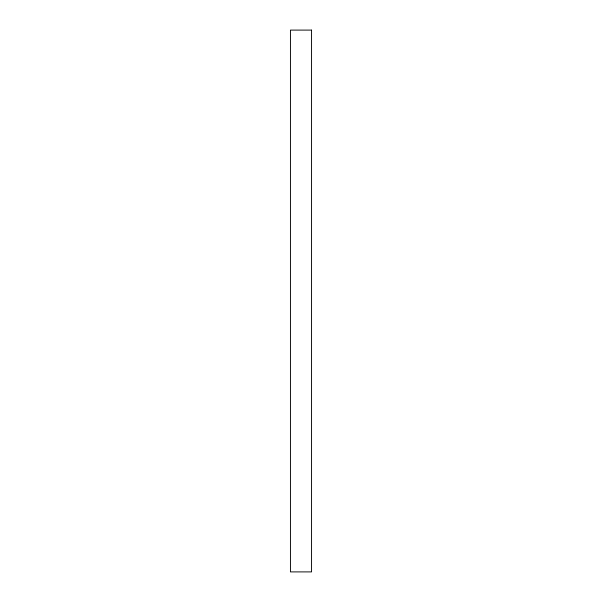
<?xml version="1.0" encoding="UTF-8"?>
<svg xmlns="http://www.w3.org/2000/svg" width="602" height="602" viewBox="0 0 602 602"><rect width="100%" height="100%" fill="white"/><g stroke="black" fill="none" stroke-linecap="round" stroke-linejoin="round"><path stroke-width="0.9" d="M311.558 30.1L290.442 30.1L290.442 571.9L311.558 571.9L311.558 30.1"/></g></svg>
